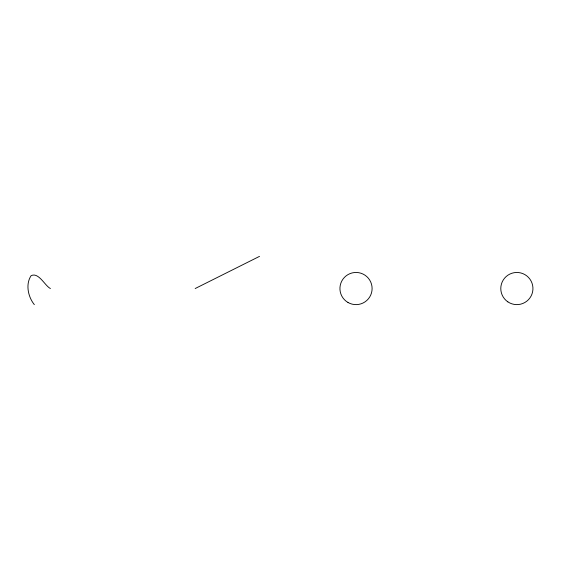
<?xml version="1.0" encoding="UTF-8"?>
<svg xmlns="http://www.w3.org/2000/svg" width="561" height="561" viewBox="0 0 561 561"><rect width="100%" height="100%" fill="white"/><g stroke="black" fill="none" stroke-linecap="round" stroke-linejoin="round"><path stroke-width="0.84" d="M195.172 288.543L259.512 256.37M50.413 288.543C44.803 285.717 38.688 271.924 31.114 275.675C25.329 284.28 28.106 296.944 34.326 304.63M507.852 301.86A16.087 16.087 0 0 0 532.908 289.686A16.087 16.087 0 0 0 509.837 274.077A16.087 16.087 0 0 0 507.852 301.86M347.974 302.47A16.087 16.087 0 0 0 372.104 288.543A16.087 16.087 0 0 0 347.974 274.61A16.087 16.087 0 0 0 347.974 302.47"/></g></svg>
